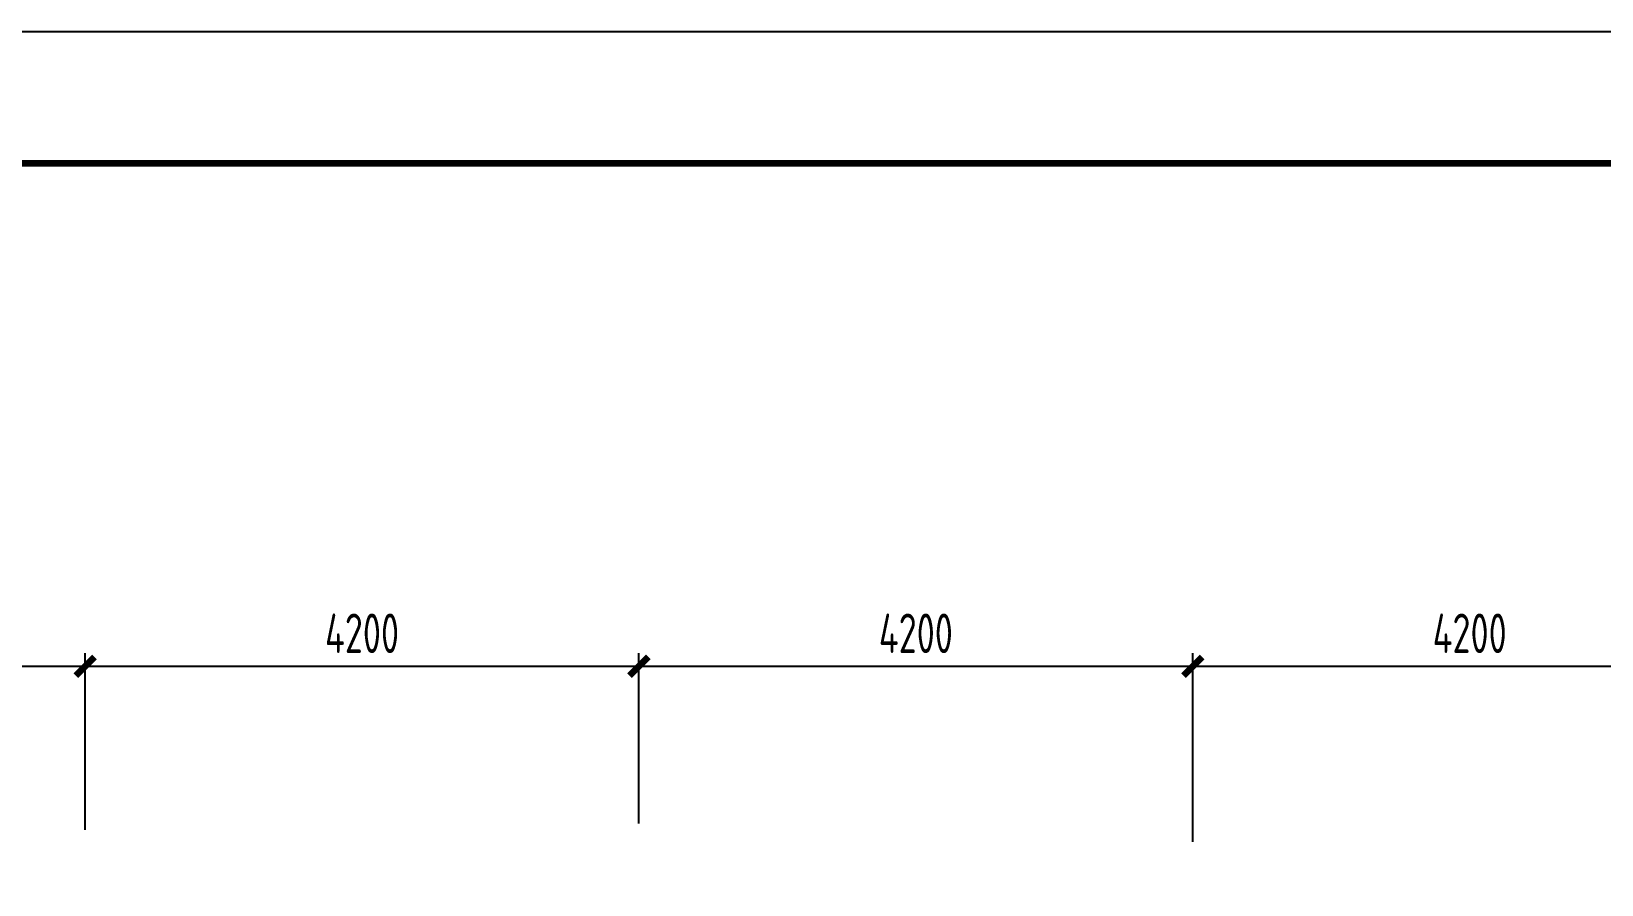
# Model space of a CAD drawing. Extents: x 428750 to 517850, y -31607 to 62245.
# Drawn here: x 452945 to 464852, y 55773 to 62245 of the extents above; entities that cross this region are included whole.
import ezdxf

# ---------------------------------------------------------------- set-up
doc = ezdxf.new("R2010")
doc.units = 0
doc.header["$LTSCALE"] = 15
doc.layers.add('BORDER', color=7, linetype='Continuous')
doc.layers.add('图层5', color=86, linetype='Continuous')
doc.styles.add('TSSD_Dimension', font='Tssdeng.shx', dxfattribs={"width": 0.7, "bigfont": 'hztxt.shx'})
doc.dimstyles.new('TSSD_100_100', dxfattribs={"dimtxt": 300, "dimasz": 100, "dimexe": 100, "dimexo": 250, "dimgap": 100, "dimtad": 1, "dimdec": 0, "dimzin": 0, "dimdsep": 46, "dimtxsty": 'TSSD_Dimension', "dimblk": 'ARCHTICK', "dimcen": 0, "dimdle": 100, "dimclrt": 7, "dimadec": 0, "dimazin": 0, "dimtfac": 1, "dimtdec": 0, "dimtix": 1, "dimtmove": 2, "dimatfit": 3, "dimldrblk": 'ARCHTICK', "dimfxl": 1, "dimtolj": 1, "dimtzin": 0, "dimarcsym": 0})

# ---------------------------------------------------------------- blocks, each defined once
blk = doc.blocks.new('_ArchTick')
at = {"color": 0, "const_width": 0.5}
blk.add_lwpolyline([(-0.71, -0.71), (0.71, 0.71)], dxfattribs=at)
blk = doc.blocks.new('*D103')
at = {"layer": 'Defpoints', "color": 0}
for p in [(465952, 57429), (465952, 55980), (461752, 55847)]:
    blk.add_point(p, dxfattribs=at)
at = {"layer": '图层5', "color": 0, "lineweight": -2}
for p, q in [((461752, 56097), (461752, 57529)), ((465952, 56230), (465952, 57529)), ((461652, 57429), (466052, 57429))]:
    blk.add_line(p, q, dxfattribs=at)
at = {"layer": '图层5', "color": 0, "lineweight": -2, "xscale": 100, "yscale": 100, "zscale": 100, "rotation": 180}
blk.add_blockref('_ArchTick', (461752, 57429), dxfattribs=at)
at = {"layer": '图层5', "color": 0, "lineweight": -2, "xscale": 100, "yscale": 100, "zscale": 100}
blk.add_blockref('_ArchTick', (465952, 57429), dxfattribs=at)
at = {"layer": '图层5', "color": 7, "insert": (463852, 57679), "char_height": 300, "attachment_point": 5, "style": 'TSSD_Dimension'}
blk.add_mtext('\\A1;4200', dxfattribs=at)
blk = doc.blocks.new('*D104')
at = {"layer": 'Defpoints', "color": 0}
for p in [(461752, 57429), (457552, 55987), (461752, 55847)]:
    blk.add_point(p, dxfattribs=at)
at = {"layer": '图层5', "color": 0, "lineweight": -2}
for p, q in [((457552, 56237), (457552, 57529)), ((461752, 56097), (461752, 57529)), ((457452, 57429), (461852, 57429))]:
    blk.add_line(p, q, dxfattribs=at)
at = {"layer": '图层5', "color": 0, "lineweight": -2, "xscale": 100, "yscale": 100, "zscale": 100, "rotation": 180}
blk.add_blockref('_ArchTick', (457552, 57429), dxfattribs=at)
at = {"layer": '图层5', "color": 0, "lineweight": -2, "xscale": 100, "yscale": 100, "zscale": 100}
blk.add_blockref('_ArchTick', (461752, 57429), dxfattribs=at)
at = {"layer": '图层5', "color": 7, "insert": (459652, 57679), "char_height": 300, "attachment_point": 5, "style": 'TSSD_Dimension'}
blk.add_mtext('\\A1;4200', dxfattribs=at)
blk = doc.blocks.new('*D120')
at = {"layer": 'Defpoints', "color": 0}
for p in [(457552, 57429), (457552, 55987), (453352, 55939)]:
    blk.add_point(p, dxfattribs=at)
at = {"layer": '图层5', "color": 0, "lineweight": -2}
for p, q in [((453352, 56189), (453352, 57529)), ((457552, 56237), (457552, 57529)), ((453252, 57429), (457652, 57429))]:
    blk.add_line(p, q, dxfattribs=at)
at = {"layer": '图层5', "color": 0, "lineweight": -2, "xscale": 100, "yscale": 100, "zscale": 100, "rotation": 180}
blk.add_blockref('_ArchTick', (453352, 57429), dxfattribs=at)
at = {"layer": '图层5', "color": 0, "lineweight": -2, "xscale": 100, "yscale": 100, "zscale": 100}
blk.add_blockref('_ArchTick', (457552, 57429), dxfattribs=at)
at = {"layer": '图层5', "color": 7, "insert": (455452, 57679), "char_height": 300, "attachment_point": 5, "style": 'TSSD_Dimension'}
blk.add_mtext('\\A1;4200', dxfattribs=at)
blk = doc.blocks.new('*D121')
at = {"layer": 'Defpoints', "color": 0}
for p in [(453352, 57429), (449152, 55959), (453352, 55939)]:
    blk.add_point(p, dxfattribs=at)
at = {"layer": '图层5', "color": 0, "lineweight": -2}
for p, q in [((449152, 56209), (449152, 57529)), ((453352, 56189), (453352, 57529)), ((449052, 57429), (453452, 57429))]:
    blk.add_line(p, q, dxfattribs=at)
at = {"layer": '图层5', "color": 0, "lineweight": -2, "xscale": 100, "yscale": 100, "zscale": 100, "rotation": 180}
blk.add_blockref('_ArchTick', (449152, 57429), dxfattribs=at)
at = {"layer": '图层5', "color": 0, "lineweight": -2, "xscale": 100, "yscale": 100, "zscale": 100}
blk.add_blockref('_ArchTick', (453352, 57429), dxfattribs=at)
at = {"layer": '图层5', "color": 7, "insert": (451252, 57679), "char_height": 300, "attachment_point": 5, "style": 'TSSD_Dimension'}
blk.add_mtext('\\A1;4200', dxfattribs=at)

msp = doc.modelspace()

# ---------------------------------------------------------------- linework, layer by layer
at = {"layer": 'BORDER', "elevation": 283.476}
msp.add_lwpolyline([(428750, 20245.151), (428750, 62245.151), (517850, 62245.151), (517850, 20245.151)], close=True, dxfattribs=at)
at = {"layer": 'BORDER', "const_width": 50, "elevation": 283.476}
msp.add_lwpolyline([(431250, 21245.151), (431250, 61245.151), (516850, 61245.151), (516850, 21245.151)], close=True, dxfattribs=at)

# ---------------------------------------------------------------- dimensions: what is measured, and where the dimension line sits
at = {"layer": '图层5'}
for base, p1, p2, picture, middle in [((453352.412, 57429.223, 283.476), (449152.412, 55958.944, 283.476), (453352.412, 55939.153, 283.476), '*D121', (451252.412, 57679.223, 283.476)), ((457552.412, 57429.223, 283.476), (453352.412, 55939.153, 283.476), (457552.412, 55986.61, 283.476), '*D120', (455452.412, 57679.223, 283.476)), ((461752.412, 57429.223, 283.476), (457552.412, 55986.61, 283.476), (461752.412, 55847.236, 283.476), '*D104', (459652.412, 57679.223, 283.476)), ((465952.412, 57429.223, 283.476), (461752.412, 55847.236, 283.476), (465952.412, 55980.451, 283.476), '*D103', (463852.412, 57679.223, 283.476))]:
    dim = msp.add_linear_dim(base=base, p1=p1, p2=p2, dimstyle='TSSD_100_100', dxfattribs=at)
    dim.commit()
    dim.dimension.update_dxf_attribs({"geometry": picture, "text_midpoint": middle})

doc.saveas('drawing.dxf')
